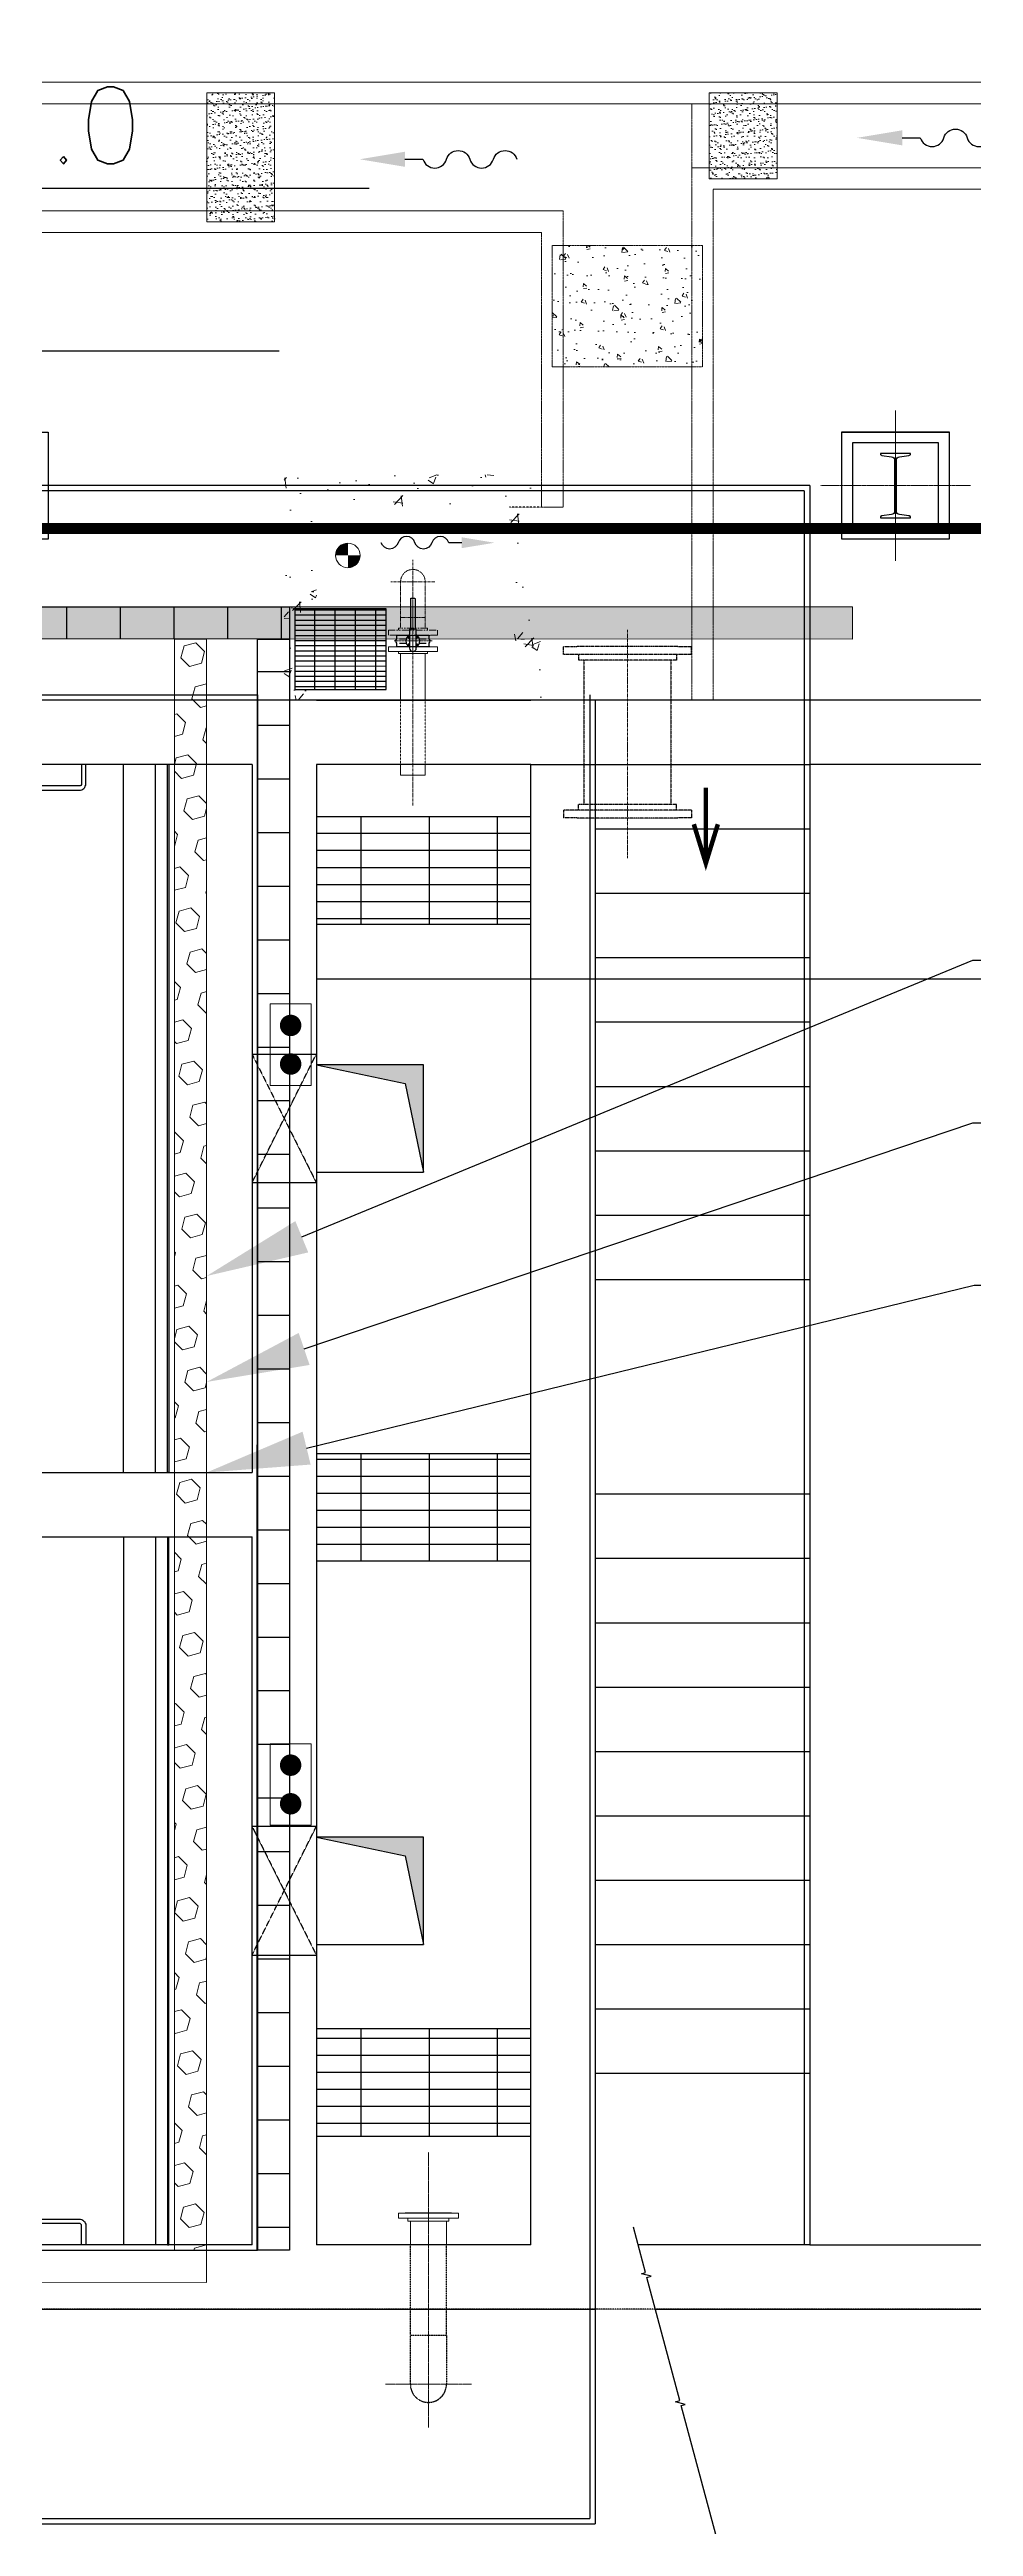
# Model space of a CAD drawing. Header units: inches. Extents: x 8618018 to 8935006, y 2431589 to 2567223.
# Drawn here: x 8694342 to 8698650, y 2495427 to 2506973 of the extents above; entities that cross this region are included whole.
import ezdxf
from ezdxf import colors
from ezdxf.entities.mleader import LeaderData, LeaderLine
from ezdxf.math import Vec2, Vec3

# ---------------------------------------------------------------- set-up
doc = ezdxf.new("R2010")
doc.units = ezdxf.units.IN
doc.header["$MEASUREMENT"] = 0
for name, pattern in [('CENTER', [2, 1.25, -0.25, 0.25, -0.25]), ('HIDDEN', [0.375, 0.25, -0.125]), ('PHANTOM', [2.5, 1.25, -0.25, 0.25, -0.25, 0.25, -0.25]), ('PHANTOM2', [1.25, 0.625, -0.125, 0.125, -0.125, 0.125, -0.125])]:
    doc.linetypes.add(name, pattern=pattern)
for name, color, linetype in [('CCT', 4, 'Continuous'), ('Civil', 252, 'Continuous'), ('EQUIPEMENTS', 252, 'Continuous'), ('EXISTING', 252, 'Continuous'), ('GRATING', 252, 'Continuous'), ('HIDDEN', 252, 'HIDDEN'), ('LAY-ROAD CARREGE WAY', 252, 'Continuous'), ('LCS', 4, 'Continuous'), ('MOTOR LOCATION', 3, 'Continuous'), ('shed', 252, 'PHANTOM2'), ('SKID', 252, 'Continuous'), ('STR', 252, 'Continuous'), ('T', 3, 'Continuous'), ('valve', 252, 'Continuous')]:
    doc.layers.add(name, color=color, linetype=linetype)
for name, color, linetype, lineweight in [('CL', 252, 'CENTER', 5), ('DIM', 252, 'Continuous', 13), ('ICT', 6, 'Continuous', 13), ('IP', 252, 'Continuous', 0), ('PCT', 2, 'Continuous', 15), ('PIPE', 252, 'PHANTOM', 5), ('PUDDLE', 252, 'Continuous', 5), ('PUDDLE HID', 252, 'HIDDEN', 13), ('ref piping', 252, 'PHANTOM', 0), ('Rev', 252, 'Continuous', 0), ('TRENCH', 252, 'Continuous', 13)]:
    doc.layers.add(name, color=color, linetype=linetype, lineweight=lineweight)
doc.styles.add('r-30', font='romans.shx')
doc.styles.add('Roman', font='romans')
doc.styles.get("Standard").update_dxf_attribs({"font": 'arial.ttf'})
pattern_1 = [(270, (-11133577.4, -42298019.78), (250, -1e-13), [])]
pattern_2 = [(360, (53497705.72, -17324426.95), (1e-13, 250), [])]
pattern_3 = [(0, (-8628274.61, -2472997.03), (0, 79.375), []), (90, (-8628274.6, -2472997.03), (-317.5, 2e-14), [])]
pattern_4 = [(37.5, (185913.552, -2918.768), (-1.259867, 38.536475), [0, -30.4, 0, -34, 0, -32.5]), (7.5, (185913.55, -2918.77), (35.395534, 56.442921), [0, -16.4, 0, -27.4, 0, -10.5]), (327.5, (185888.952, -2918.768), (62.282837, 0.113181), [0, -10, 0, -36, 0, -47]), (317.5, (185888.95, -2918.77), (60.122532, 17.553511), [0, -5, 0, -23.6, 0, -27])]

# ---------------------------------------------------------------- blocks, each defined once
blk = doc.blocks.new('6SORF')
for p, q in [((-1, 5.5), (-1, -5.5)), ((-0.0625, 5.5), (-1, 5.5)), ((-0.0625, 5.5), (-0.0625, -5.5)), ((-1, 3.78), (-1.56, 3.78)), ((-1.56, 3.78), (-1.56, -3.78)), ((-0.0625, 4.25), (0, 4.25)), ((0, 4.25), (0, -4.25)), ((-1, -3.78), (-1.56, -3.78)), ((-0.0625, -4.25), (0, -4.25)), ((-0.0625, -5.5), (-1, -5.5))]:
    blk.add_line(p, q)
blk = doc.blocks.new('AR1')
at = {"color": 252, "const_width": 26.3}
for points in [[(227, 70), (0, 0), (227, -70)], [(0, 0), (440, 0)]]:
    blk.add_lwpolyline(points, dxfattribs=at)
blk = doc.blocks.new('COL')
at = {"layer": 'Civil'}
blk.add_lwpolyline([(-250, -250), (250, -250), (250, 250), (-250, 250)], close=True, dxfattribs=at)
at = {"layer": 'CL', "ltscale": 0.25}
for p, q in [((0, -350), (0, 350)), ((-350, 0), (350, 0))]:
    blk.add_line(p, q, dxfattribs=at)
at = {"layer": 'STR'}
blk.add_lwpolyline([(-200, 200), (200, 200), (200, -200), (-200, -200)], close=True, dxfattribs=at)
blk.add_lwpolyline([(-70, 150), (70, 150), (70, 148, -0.414214), (63, 141), (18, 134, 0.414214), (4, 120), (4, -120, 0.414214), (18, -134), (63, -141, -0.414214), (70, -148), (70, -150), (-70, -150), (-70, -148, -0.414214), (-63, -141), (-18, -134, 0.414214), (-4, -120), (-4, 120, 0.414214), (-18, 134), (-63, 141, -0.414214), (-70, 148)], format="xyb", close=True, dxfattribs=at)
blk = doc.blocks.new('A$Cdeb9dded')
at = {"layer": 'shed', "ltscale": 0.2, "xscale": -1, "rotation": 180}
for p in [(-7200, -2350), (-3000, -2350)]:
    blk.add_blockref('COL', p, dxfattribs=at)
blk = doc.blocks.new('FLOW')
at = {"layer": 'Civil'}
blk.add_lwpolyline([(0, 125), (0, 175, -0.747781), (0, 239.8, 0.747781), (0, 304.6, -0.747781), (0, 369.4, 0.747781), (0, 434.2)], format="xyb", dxfattribs=at)
blk.add_solid([(20.8, 125), (-20.8, 125), (0, 0)], dxfattribs=at)
blk = doc.blocks.new('Bfm100v2')
for p, q in [((-10, 62), (-10, 31)), ((10, 62), (10, 31)), ((-10, -31), (-10, -62)), ((10, -31), (10, -62))]:
    blk.add_line(p, q)
blk.add_lwpolyline([(52, 16), (-33, 16, 1), (-33, -16), (52, -16, 0.414214), (55, -13), (55, 13, 0.414214)], format="xyb", close=True)
for points in [[(26, 19), (26, 76), (10, 76, 0.5), (-10, 76), (-26, 76), (-26, 19)], [(55, 10), (197, 10, -0.414214), (200, 7), (200, -7, -0.414214), (197, -10), (55, -10)], [(-26, -19), (-26, -76), (-10, -76, 0.5)], [(-10, -76, 0.5), (10, -76), (26, -76), (26, -19)]]:
    blk.add_lwpolyline(points, format="xyb")
for centre, radius, start, end in [((0, 0), 32.5, 29.817, 150.183), ((-18, 18), 3.55, 334.6902, 205.3098), ((18, 18), 3.55, 334.6902, 205.3098), ((0, 0), 32.5, 209.817, 330.183), ((-18, -18), 3.55, 154.6902, 25.3098), ((18, -18), 3.55, 154.6902, 25.3098)]:
    blk.add_arc(centre, radius, start, end)
at = {"layer": 'CL', "linetype": 'CENTER'}
for p, q in [((-55, 0), (223, 0)), ((-13, 13), (-23, 23)), ((-13, 22), (-22, 13)), ((-10, 0), (10, 0)), ((0, -90), (0, 88)), ((13, 13), (23, 23)), ((22, 13), (13, 22)), ((-13, -13), (-23, -23)), ((-22, -13), (-13, -22)), ((13, -13), (23, -23)), ((13, -22), (22, -13))]:
    blk.add_line(p, q, dxfattribs=at)
blk = doc.blocks.new('4SORF')
for p, q in [((-0.94, 2.655), (-1.31, 2.655)), ((-1.31, -2.655), (-1.31, 2.655)), ((-0.94, 4.5), (-0.94, -4.5)), ((-0.0625, 4.5), (-0.94, 4.5)), ((-0.0625, -4.5), (-0.0625, 4.5)), ((-0.0625, 3.09375), (0, 3.09375)), ((0, -3.09375), (0, 3.09375)), ((-0.94, -2.655), (-1.31, -2.655)), ((-0.94, -4.5), (-0.0625, -4.5)), ((-0.0625, -3.09375), (0, -3.09375))]:
    blk.add_line(p, q)
blk = doc.blocks.new('LVL1')
at = {"layer": 'DIM', "lineweight": 0}
h = blk.add_hatch(color=256, dxfattribs=at)
h.paths.add_polyline_path([(-351.5625, 0, 0.4142135624), (0, -351.5625), (0, 0)])
h.paths.add_polyline_path([(0, 351.5625), (0, 0), (351.5625, 0, 0.4142135624)])
at = {"layer": 'DIM'}
blk.add_circle((0, 0), 351.5625, dxfattribs=at)
blk = doc.blocks.new('GA CRM')
at = {"layer": 'Civil', "lineweight": 0}
h = blk.add_hatch(dxfattribs=at)
h.set_pattern_fill('AR-CONC', color=256, scale=2)
h.set_pattern_definition([(50, (-8628274.6, -2198212.82), (364.369338, -31.878171), [38.1, -419.1]), (355, (-8628274.6, -2198212.8), (-70.486843, 382.11369), [30.48, -335.281168]), (100.4514447, (-8628244.25, -2198215.47), (293.882494, 350.235504), [32.380018, -356.180489]), (46.1842, (-8628274.6, -2198111.2), (542.158082, -84.084656), [57.15, -628.65]), (96.6355576, (-8628229.43, -2198118.2), (474.808268, 494.85225), [48.570046, -534.271216]), (351.184151, (-8628274.6, -2198111.2), (474.808268, 494.85225), [45.719934, -502.919464]), (21, (-8628223.8, -2198136.62), (303.228783, -204.530396), [38.1, -419.1]), (326, (-8628223.8, -2198136.6), (123.604057, 368.375932), [30.48, -335.28]), (71.451445, (-8628198.54, -2198153.66), (426.832839, 163.845538), [32.380018, -356.179875]), (37.5, (-8628274.61, -2198212.82), (6.1772065, 169.1100777), [0, -331.216, 0, -340.36, 0, -336.55]), (7.5, (-8628274.61, -2198212.82), (133.639325, 200.3611496), [0, -194.056, 0, -323.596, 0, -128.27]), (327.5, (-8628387.9, -2198212.82), (271.1811903, -11.457488), [0, -127, 0, -396.24, 0, -525.78]), (317.5, (-8628438.7, -2198212.82), (296.258363, 50.852982), [0, -165.1, 0, -263.144, 0, -373.38])])
h.paths.add_polyline_path([(68405, 32600), (68555, 32600), (68555, 33650), (67355, 33650), (67355, 32600), (67505, 32600), (67505, 33500), (68405, 33500)])
at = {"layer": 'GRATING'}
h = blk.add_hatch(dxfattribs=at)
h.set_pattern_fill('GRATE', color=256, scale=100)
h.set_pattern_definition([(0, (-8628274.61, -2472699.47), (0, 79.375), []), (90, (-8628274.6, -2472699.47), (-317.5, 2e-14), [])])
h.paths.add_polyline_path([(67505, 31556.3), (68505, 31556.3), (68505, 32056.3), (67505, 32056.3)])
h = blk.add_hatch(dxfattribs=at)
h.set_pattern_fill('GRATE', color=256, scale=100)
h.set_pattern_definition(pattern_3)
h.paths.add_polyline_path([(67505, 28587.6), (68505, 28587.6), (68505, 29087.6), (67505, 29087.6)])
h = blk.add_hatch(dxfattribs=at)
h.set_pattern_fill('GRATE', color=256, scale=100)
h.set_pattern_definition(pattern_3)
h.paths.add_polyline_path([(67505, 25906.2), (68505, 25906.2), (68505, 26406.2), (67505, 26406.2)])
at = {"layer": 'ref piping', "lineweight": 0}
h = blk.add_hatch(color=256, dxfattribs=at)
h.dxf.hatch_style = 1
h.paths.add_polyline_path([(68005, 30900), (67505, 30900), (67918.7, 30813.7), (68005, 30400)])
h = blk.add_hatch(color=256, dxfattribs=at)
h.dxf.hatch_style = 1
h.paths.add_polyline_path([(68005, 27300), (67505, 27300), (67918.7, 27213.7), (68005, 26800)])
at = {"layer": 'SKID'}
h = blk.add_hatch(dxfattribs=at)
h.set_pattern_fill('GRATE', color=256, scale=30)
h.set_pattern_definition([(0, (-8613156.558, -2460283.202), (0, 23.8125), []), (90, (-8613156.56, -2460283.2), (-95.25, 6e-15), [])])
h.paths.add_polyline_path([(67405, 32650), (67829.7, 32650), (67829.7, 33025), (67405, 33025)])
at = {"layer": 'TRENCH'}
h = blk.add_hatch(dxfattribs=at)
h.set_pattern_fill('AR-SAND', color=256, scale=20)
h.set_pattern_definition(pattern_4)
h.paths.add_polyline_path([(66993.9, 35430), (67309.8, 35430), (67309.8, 34830), (66993.9, 34830)])
h = blk.add_hatch(dxfattribs=at)
h.set_pattern_fill('AR-SAND', color=256, scale=20)
h.set_pattern_definition(pattern_4)
h.paths.add_polyline_path([(69337.1, 35430), (69653, 35430), (69653, 35030), (69337.1, 35030)])
at = {"layer": 'TRENCH', "linetype": 'PHANTOM', "lineweight": 0, "ltscale": 5}
h = blk.add_hatch(dxfattribs=at)
h.set_pattern_fill('AR-CONC', color=256, angle=-90)
h.set_pattern_definition([(320, (-2424343.5, 8739803.02), (-15.9390855, -182.184669), [19.05, -209.55]), (265, (-2424343.5, 8739803.02), (191.0568452, 35.2434214), [15.24, -167.640584]), (10.4514447, (-2424344.83, 8739787.84), (175.117752, -146.941247), [16.1900088, -178.0902446]), (316.1842, (-2424292.7, 8739803.02), (-42.042328, -271.079041), [28.575, -314.325]), (6.6355576, (-2424296.2, 8739780.43), (247.4261246, -237.404134), [24.285023, -267.135608]), (261.184151, (-2424292.7, 8739803.02), (247.426125, -237.404134), [22.859967, -251.459732]), (291, (-2424305.4, 8739777.62), (-102.2651982, -151.6143913), [19.05, -209.55]), (236, (-2424305.4, 8739777.62), (184.187966, -61.8020283), [15.24, -167.64]), (341.451445, (-2424313.92, 8739764.99), (81.922769, -213.4164193), [16.1900088, -178.0899376]), (307.5, (-2424343.5, 8739803.025), (84.55503887, -3.08860325), [0, -165.608, 0, -170.18, 0, -168.275]), (277.5, (-2424343.5, 8739803.025), (100.1805748, -66.8196625), [0, -97.028, 0, -161.798, 0, -64.135]), (237.5, (-2424343.5, 8739859.67), (-5.728744, -135.59059517), [0, -63.5, 0, -198.12, 0, -262.89]), (227.5, (-2424343.5, 8739885.07), (25.426491, -148.1291814), [0, -82.55, 0, -131.572, 0, -186.69])])
h.paths.add_polyline_path([(68605, 34719.3), (68605, 34153), (69305, 34153), (69305, 34719.3)])
at = {"linetype": 'PHANTOM', "ltscale": 4}
for p, q in [((68656.6, 32813.4), (68656.6, 32848.4)), ((68720.1, 32848.4), (68656.6, 32848.4)), ((69253.5, 32813.4), (68656.6, 32813.4)), ((69190, 32850), (68720.1, 32850)), ((68720.1, 32848.4), (68720.1, 32850)), ((68726.4, 32813.4), (68726.4, 32786.5)), ((69183.6, 32813.4), (69183.6, 32786.5)), ((69190, 32848.4), (69190, 32850)), ((69253.5, 32848.4), (69190, 32848.4)), ((69253.5, 32813.4), (69253.5, 32848.4)), ((69183.6, 32786.5), (68726.4, 32786.5)), ((68751.8, 32786.5), (68751.8, 32113.5)), ((69158.2, 32786.5), (69158.2, 32113.5)), ((68726.4, 32086.6), (68726.4, 32113.5)), ((69183.6, 32113.5), (68726.4, 32113.5)), ((69183.6, 32086.6), (69183.6, 32113.5)), ((69253.5, 32086.6), (68656.6, 32086.6)), ((68656.6, 32086.6), (68656.6, 32051.6)), ((68720.1, 32051.6), (68656.6, 32051.6)), ((68720.1, 32051.6), (68720.1, 32050)), ((69190, 32050), (68720.1, 32050)), ((69253.5, 32051.6), (69190, 32051.6)), ((69190, 32051.6), (69190, 32050)), ((69253.5, 32086.6), (69253.5, 32051.6))]:
    blk.add_line(p, q, dxfattribs=at)
at = {"linetype": 'PHANTOM', "const_width": 50}
blk.add_lwpolyline([(57405, 39700), (74605, 39700), (74605, 33400), (57405, 33400)], close=True, dxfattribs=at)
at = {"layer": 'Civil'}
for p, q in [((69805, 33600), (55705, 33600)), ((69805, 33600), (69805, 25400)), ((67505, 32600), (68505, 32600)), ((68805, 32600), (68805, 25100)), ((79005, 32600), (69805, 32600)), ((67205, 32300), (60705, 32300)), ((66605, 29000), (66605, 32300)), ((66755, 29000), (66755, 32300)), ((67205, 32300), (67205, 29000)), ((67505, 32300), (67505, 25400)), ((68505, 32300), (67505, 32300)), ((68505, 25400), (68505, 32300)), ((78705, 32300), (69805, 32300)), ((68805, 32000), (69805, 32000)), ((68805, 31700), (69805, 31700)), ((68805, 31400), (69805, 31400)), ((74005, 31300), (69805, 31300)), ((68805, 31100), (69805, 31100)), ((68805, 30800), (69805, 30800)), ((68805, 30500), (69805, 30500)), ((68805, 30200), (69805, 30200)), ((68805, 29900), (69805, 29900)), ((60705, 29000), (67205, 29000)), ((68805, 28900), (69805, 28900)), ((60705, 28700), (67205, 28700)), ((66605, 28700), (66605, 25400)), ((66755, 28700), (66755, 25400)), ((67205, 25400), (67205, 28700)), ((68805, 28600), (69805, 28600)), ((68805, 28300), (69805, 28300)), ((68805, 28000), (69805, 28000)), ((68805, 27700), (69805, 27700)), ((68805, 27400), (69805, 27400)), ((68805, 27100), (69805, 27100)), ((68805, 26800), (69805, 26800)), ((68805, 26500), (69805, 26500)), ((68805, 26200), (69805, 26200)), ((67205, 25400), (60705, 25400)), ((68505, 25400), (67505, 25400)), ((69805, 25400), (78705, 25400)), ((68805, 25100), (68805, 24100)), ((38705, 24100), (68805, 24100))]:
    blk.add_line(p, q, dxfattribs=at)
for points in [[(67505, 30400), (68005, 30400), (68005, 30900), (67505, 30900)], [(68005, 30900), (67505, 30900), (67918.7, 30813.7), (68005, 30400)], [(67505, 26800), (68005, 26800), (68005, 27300), (67505, 27300)], [(68005, 27300), (67505, 27300), (67918.7, 27213.7), (68005, 26800)]]:
    blk.add_lwpolyline(points, close=True, dxfattribs=at)
blk.add_lwpolyline([(69427.2, 23824.3), (69372.9, 24027), (69392.5, 24032.2), (69347.4, 24044.3), (69366.9, 24049.5), (69205.6, 24651.4), (69225.2, 24656.7), (69180, 24668.8), (69199.5, 24674), (69045.6, 25248.4), (69065.3, 25253.6), (69020.1, 25265.7), (69039.6, 25270.9), (68983.1, 25481.8)], dxfattribs=at)
at = {"layer": 'CL', "ltscale": 10}
for p, q in [((67955, 32109.1), (67955, 33254.2)), ((68057.1, 33152.1), (67852.9, 33152.1)), ((68955, 32927.9), (68955, 31862.8))]:
    blk.add_line(p, q, dxfattribs=at)
at = {"layer": 'CL', "ltscale": 0.25}
for p, q in [((68027.3, 25831.6), (68027.3, 24549.2)), ((67826.6, 24751.4), (68228.3, 24751.4))]:
    blk.add_line(p, q, dxfattribs=at)
at = {"layer": 'EQUIPEMENTS', "ltscale": 0.1}
for points in [[(66180, 32300), (66180, 32210, 0.4142136), (66210, 32180), (66400, 32180, 0.4142136), (66430, 32210), (66430, 32300), (66410, 32300), (66410, 32210, -0.4142136), (66400, 32200), (66210, 32200, -0.4142136), (66200, 32210), (66200, 32300), (66180, 32300)], [(66180, 25400), (66180, 25490, -0.4142136), (66210, 25520), (66400, 25520, -0.4142136), (66430, 25490), (66430, 25400), (66410, 25400), (66410, 25490, 0.4142136), (66400, 25500), (66210, 25500, 0.4142136), (66200, 25490), (66200, 25400), (66180, 25400)]]:
    blk.add_lwpolyline(points, format="xyb", dxfattribs=at)
at = {"layer": 'GRATING'}
for points in [[(67505, 31556.3), (68505, 31556.3), (68505, 32056.3), (67505, 32056.3)], [(67505, 28587.6), (68505, 28587.6), (68505, 29087.6), (67505, 29087.6)], [(67505, 25906.2), (68505, 25906.2), (68505, 26406.2), (67505, 26406.2)]]:
    blk.add_lwpolyline(points, close=True, dxfattribs=at)
at = {"layer": 'HIDDEN', "ltscale": 0.5}
blk.add_line((68555, 33500), (68405, 33500), dxfattribs=at)
at = {"layer": 'HIDDEN', "ltscale": 0.75}
for p, q in [((68805, 32600), (56805, 32600)), ((69805, 32600), (68805, 32600)), ((68505, 32300), (69805, 32300)), ((69805, 31300), (67505, 31300)), ((67205, 30950), (67505, 30950)), ((67205, 30350), (67505, 30950)), ((67205, 30950), (67505, 30350)), ((67505, 30350), (67205, 30350)), ((67505, 27350), (67205, 27350)), ((67205, 27350), (67505, 26750)), ((67205, 26750), (67505, 27350)), ((67205, 26750), (67505, 26750)), ((69805, 25400), (69005, 25400)), ((56805, 25100), (68805, 25100)), ((69085.4, 25100), (72205, 25100))]:
    blk.add_line(p, q, dxfattribs=at)
at = {"layer": 'HIDDEN'}
for p, q in [((67943.1, 24978.6), (67943.1, 25400)), ((68111.4, 24978.6), (68111.4, 25400)), ((72205, 25100), (39005, 25100))]:
    blk.add_line(p, q, dxfattribs=at)
blk.add_lwpolyline([(68111.4, 24978.6), (68111.4, 24750, -1.0000051), (67943.1, 24750), (67943.1, 24978.6)], format="xyb", close=True, dxfattribs=at)
at = {"layer": 'IP'}
for p, q in [((67943.1, 25400), (67943.1, 25510.4)), ((68111.4, 25400), (68111.4, 25510.4))]:
    blk.add_line(p, q, dxfattribs=at)
at = {"layer": 'LAY-ROAD CARREGE WAY', "color": 252}
for p, q in [((69780, 33575), (55730, 33575)), ((69780, 33575), (69780, 25400)), ((59155, 32625), (67230, 32625)), ((67230, 32625), (67230, 25375)), ((68780, 32625), (68780, 24125)), ((56830, 25375), (67230, 25375)), ((38729.3, 24125), (68780, 24125))]:
    blk.add_line(p, q, dxfattribs=at)
at = {"layer": 'PIPE', "ltscale": 0.25}
for p, q in [((67897.9, 32935.4), (67897.9, 33152.1)), ((68012.2, 32935.4), (68012.2, 33152.1)), ((67897.9, 32985.4), (68012.2, 32985.4))]:
    blk.add_line(p, q, dxfattribs=at)
blk.add_arc((67955, 33152.1), 57.2, 0, 180, dxfattribs=at)
at = {"layer": 'PUDDLE'}
for p, q in [((67897.8, 32600), (67897.8, 32816.8)), ((68012.1, 32600), (68012.1, 32816.8)), ((67897.8, 32250), (67897.8, 32300)), ((68012.1, 32250), (67897.8, 32250)), ((68012.1, 32250), (68012.1, 32300))]:
    blk.add_line(p, q, dxfattribs=at)
at = {"layer": 'PUDDLE HID', "ltscale": 0.5}
for p, q in [((67897.8, 32300), (67897.8, 32600)), ((68012.1, 32300), (68012.1, 32600))]:
    blk.add_line(p, q, dxfattribs=at)
at = {"layer": 'SKID'}
blk.add_lwpolyline([(67405, 32650), (67829.7, 32650), (67829.7, 33025), (67405, 33025)], close=True, dxfattribs=at)
at = {"layer": 'STR'}
for points in [[(66817, 32300), (66817, 29000), (66811, 29000), (66811, 32300)], [(66811, 28700), (66811, 25400), (66817, 25400), (66817, 28700)]]:
    blk.add_lwpolyline(points, dxfattribs=at)
at = {"layer": 'TRENCH'}
for p, q in [((56505, 35480), (73917.5, 35480)), ((56405, 35380), (73817.5, 35380)), ((69255, 35081), (73817.5, 35081)), ((56605, 34880), (68655, 34880)), ((69355, 34981), (73917.5, 34981)), ((56705, 34780), (68555, 34780))]:
    blk.add_line(p, q, dxfattribs=at)
at = {"layer": 'TRENCH', "linetype": 'PHANTOM', "lineweight": 0, "ltscale": 5}
for p, q in [((69255, 32600), (69255, 35380)), ((68655, 33500), (68655, 34880)), ((69355, 32600), (69355, 34980)), ((68555, 33500), (68555, 34780)), ((68555, 33500), (68655, 33500))]:
    blk.add_line(p, q, dxfattribs=at)
at = {"layer": 'TRENCH'}
for points in [[(66993.9, 35430), (67309.8, 35430), (67309.8, 34830), (66993.9, 34830)], [(69337.1, 35430), (69653, 35430), (69653, 35030), (69337.1, 35030)]]:
    blk.add_lwpolyline(points, close=True, dxfattribs=at)
at = {"layer": 'TRENCH', "linetype": 'PHANTOM', "lineweight": 0, "ltscale": 5}
blk.add_lwpolyline([(68605, 34719.3), (68605, 34153), (69305, 34153), (69305, 34719.3)], close=True, dxfattribs=at)
at = {"layer": 'DIM', "color": 7, "xscale": -0.8, "yscale": 0.8, "zscale": 0.8, "rotation": 270}
blk.add_blockref('AR1', (69320.8, 31840.1), dxfattribs=at)
at = {"layer": 'EXISTING'}
for p, xscale, yscale, zscale, rotation in [((70025.4, 35221), -1.6875, 1.6875, 1.6875, 269.9999999999606), ((67706.7, 35121), -1.6875, 1.6875, 1.6875, 269.9999999999606), ((68334.9, 33333.7), -1.215000000000001, 1.215, 1.215, 89.99999999994293)]:
    blk.add_blockref('FLOW', p, dxfattribs=dict(at, xscale=xscale, yscale=yscale, zscale=zscale, rotation=rotation))
at = {"layer": 'IP', "xscale": 25.4, "yscale": 25.4, "zscale": 25.4, "rotation": 90}
blk.add_blockref('6SORF', (68027.3, 25550), dxfattribs=at)
at = {"layer": 'PIPE', "ltscale": 0.25, "xscale": -25.4, "yscale": 25.4, "zscale": 25.4, "rotation": 90}
blk.add_blockref('4SORF', (67955, 32902.1), dxfattribs=at)
at = {"layer": 'PUDDLE', "xscale": -0.1629618041234669, "yscale": 0.1629618041234669, "zscale": 0.1629618041234669}
blk.add_blockref('LVL1', (67651.8, 33274.8), dxfattribs=at)
at = {"layer": 'PUDDLE', "xscale": 25.4, "yscale": 25.4, "zscale": 25.4, "rotation": 89.99999999999999}
blk.add_blockref('4SORF', (67955, 32850), dxfattribs=at)
at = {"layer": 'Rev'}
blk.add_blockref('A$Cdeb9dded', (73205, 35949.8), dxfattribs=at)
at = {"layer": 'shed', "ltscale": 0.2, "xscale": -1, "rotation": 180}
blk.add_blockref('COL', (70205, 33600), dxfattribs=at)
at = {"layer": 'valve', "rotation": 89.99999999999999}
blk.add_blockref('Bfm100v2', (67955, 32876), dxfattribs=at)
blk = doc.blocks.new('LCS')
at = {"layer": 'T', "color": 4, "lineweight": 0}
blk.add_lwpolyline([(-590, 295), (-210, 295), (-210, 105), (-590, 105)], close=True, dxfattribs=at)
at = {"layer": 'T', "color": 4, "const_width": 50}
for points in [[(-515, 200, 1), (-465, 200, 1)], [(-335, 200, 1), (-285, 200, 1)]]:
    blk.add_lwpolyline(points, format="xyb", close=True, dxfattribs=at)
at = {"layer": 'MOTOR LOCATION', "color": 4, "style": 'Roman'}
blk.add_attdef('XXX', (246, 103), '', height=240, dxfattribs=at)

msp = doc.modelspace()

# ---------------------------------------------------------------- block references
at = {"color": 252}
msp.add_blockref('GA CRM', (8628081, 2471340), dxfattribs=at)

# ---------------------------------------------------------------- next in the draw order: hatches: boundary and pattern name
at = {"layer": 'CCT'}
h = msp.add_hatch(dxfattribs=at)
h.set_pattern_fill('ANSI31', color=256, scale=2000, angle=585, style=0)
h.set_pattern_definition(pattern_1)
h.paths.add_polyline_path([(8695461, 2504224.9), (8695461, 2504374.9), (8684461, 2504375.5), (8684461, 2504225.5)])
h = msp.add_hatch(dxfattribs=at)
h.set_pattern_fill('ANSI31', color=256, scale=2000, angle=675, style=0)
h.set_pattern_definition(pattern_2)
h.paths.add_polyline_path([(8695461, 2504224.9), (8695311, 2504224.9), (8695310.5, 2496715), (8695460.5, 2496715)])
at = {"layer": 'ICT', "transparency": 33554661}
h = msp.add_hatch(dxfattribs=at)
h.set_pattern_fill('HEX', color=256, scale=450, angle=100, style=0)
h.paths.add_polyline_path([(8698086, 2504375.5), (8684461, 2504375.5), (8684461, 2504225.5), (8698086, 2504225.5)])
at = {"layer": 'ICT'}
h = msp.add_hatch(dxfattribs=at)
h.set_pattern_fill('HEX', color=256, scale=18, angle=135, style=0)
h.set_pattern_definition([(135, (11199299.44, -5977289.14), (-69.9941694, -69.9941694), [57.15, -114.3]), (255, (11199299.44, -5977289.14), (95.6138135, -25.6196441), [57.15, -114.3]), (195, (11199259.03, -5977248.73), (25.6196441, -95.6138135), [57.15, -114.3])])
h.paths.add_polyline_path([(8694924, 2496715), (8695074, 2496715), (8695074, 2504225), (8694924, 2504225)])
at = {"layer": 'PCT'}
h = msp.add_hatch(dxfattribs=at)
h.set_pattern_fill('ANSI31', color=256, scale=2000, angle=585, style=0)
h.set_pattern_definition(pattern_1)
h.paths.add_polyline_path([(8695461, 2504224.9), (8695461, 2504374.9), (8684461, 2504375.5), (8684461, 2504225.5)])
h = msp.add_hatch(dxfattribs=at)
h.set_pattern_fill('ANSI31', color=256, scale=2000, angle=675, style=0)
h.set_pattern_definition(pattern_2)
h.paths.add_polyline_path([(8695461, 2504224.9), (8695311, 2504224.9), (8695310.5, 2496715), (8695460.5, 2496715)])

# ---------------------------------------------------------------- next in the draw order: linework, layer by layer
at = {"layer": 'CCT'}
for points in [[(8684461, 2504375.5), (8695461, 2504374.9), (8695461, 2504224.9), (8684461, 2504225.5)], [(8695310.5, 2496715), (8695311, 2504224.9), (8695461, 2504224.9), (8695460.5, 2496715)]]:
    msp.add_lwpolyline(points, close=True, dxfattribs=at)
at = {"layer": 'ICT'}
for points in [[(8684461, 2504375.5), (8698086, 2504374.9), (8698086, 2504224.9), (8684461, 2504225.5)], [(8694924, 2496715), (8694924.5, 2504225), (8695074.5, 2504225), (8695074, 2496715)], [(8695074, 2496565), (8693820.2, 2496565.5), (8693820.2, 2496715.5), (8695074, 2496715)]]:
    msp.add_lwpolyline(points, close=True, dxfattribs=at)
at = {"layer": 'PCT'}
for points in [[(8684461, 2504375.5), (8695461, 2504374.9), (8695461, 2504224.9), (8684461, 2504225.5)], [(8695310.5, 2496715), (8695311, 2504224.9), (8695461, 2504224.9), (8695460.5, 2496715)]]:
    msp.add_lwpolyline(points, close=True, dxfattribs=at)

# ---------------------------------------------------------------- next in the draw order: block references
at = {"layer": 'LCS', "rotation": 270}
for p in [(8695266, 2501933.9, 58979), (8695266, 2498485.9, 58979)]:
    msp.add_blockref('LCS', p, dxfattribs=at)

# ---------------------------------------------------------------- next in the draw order: texts
at = {"layer": 'CCT', "lineweight": 0, "style": 'r-30', "width": 0.95}
msp.add_text('300W (CONTROL TRAY) EL.63360.0', height=360, dxfattribs=at).set_placement((8686711.3, 2506439.3, 7612.9))

# ---------------------------------------------------------------- next in the draw order: leaders
at = {"layer": 'CCT', "lineweight": 0}
ml = msp.add_multileader_mtext('Standard', dxfattribs=at)
ml.set_content('', color=256)
ml.set_leader_properties()
ml.build(insert=Vec2(0, 0))
ml.multileader.update_dxf_attribs({"text_right_attachment_type": 6, "dogleg_length": 1700, "arrow_head_size": 480})
ctx = ml.context
ctx.base_point, ctx.char_height, ctx.arrow_head_size, ctx.landing_gap_size, ctx.plane_origin = Vec3(8695832.5, 2506326.3, 7612.9), 0.432, 480, 0.216, Vec3(8685183.3, 2503549.3, 7612.9)
ctx.right_attachment, ctx.text_align_type = 6, 2
notes = []
notes.append((ctx, [(0, (1, 1, 0), (8686782.9, 2506326.3, 7612.9), (1, 0), 9049.6, [(0, [(8684461, 2505367.2, 7612.9)], 0, [])])]))
ctx.mtext.insert, ctx.mtext.text_direction, ctx.mtext.rotation, ctx.mtext.alignment, ctx.mtext.flow_direction = Vec3(8695832.8, 2506326.1, 7612.9), Vec3(-1, 0), 3.1415927, 3, 5
ml = msp.add_multileader_mtext('Standard', dxfattribs=at)
ml.set_content('', color=256)
ml.set_leader_properties()
ml.build(insert=Vec2(0, 0))
ml.multileader.update_dxf_attribs({"text_right_attachment_type": 6, "dogleg_length": 1700, "arrow_head_size": 480})
ctx = ml.context
ctx.base_point, ctx.char_height, ctx.arrow_head_size, ctx.landing_gap_size, ctx.plane_origin = Vec3(8707785.4, 2501970.6, 7612.9), 0.432, 480, 0.216, Vec3(8697047.3, 2499193.7, 7612.9)
ctx.right_attachment, ctx.text_align_type = 6, 2
notes.append((ctx, [(0, (1, 1, 0), (8698646.9, 2501970.6, 7612.9), (1, 0), 9138.5, [(0, [(8695074.3, 2500762.2, 7612.9)], 0, [])])]))
ctx.mtext.insert, ctx.mtext.text_direction, ctx.mtext.rotation, ctx.mtext.alignment, ctx.mtext.flow_direction = Vec3(8707785.6, 2501970.4, 7612.9), Vec3(-1, 0), 3.1415927, 3, 5
at = {"layer": 'ICT', "color": 6, "lineweight": 0}
ml = msp.add_multileader_mtext('Standard', dxfattribs=at)
ml.set_content('', color=6)
ml.set_leader_properties()
ml.build(insert=Vec2(0, 0))
ml.multileader.update_dxf_attribs({"text_right_attachment_type": 6, "dogleg_length": 8349.3, "arrow_head_size": 480})
ctx = ml.context
ctx.base_point, ctx.char_height, ctx.arrow_head_size, ctx.landing_gap_size, ctx.plane_origin = Vec3(8696692.4, 2507084.2, 7612.9), 0.432, 480, 0.216, Vec3(8685183.3, 2504307.3, 7612.9)
ctx.right_attachment, ctx.text_align_type = 6, 2
notes.append((ctx, [(0, (1, 1, 0), (8686990.8, 2507084.2, 7612.9), (1, 0), 9701.6, [(0, [(8684461, 2506004.6, 7612.9)], 0, [])])]))
ctx.mtext.insert, ctx.mtext.text_direction, ctx.mtext.rotation, ctx.mtext.alignment, ctx.mtext.flow_direction = Vec3(8696692.6, 2507084, 7612.9), Vec3(-1, 0), 3.1415927, 3, 5
ml = msp.add_multileader_mtext('Standard', dxfattribs=at)
ml.set_content('', color=6)
ml.set_leader_properties()
ml.build(insert=Vec2(0, 0))
ml.multileader.update_dxf_attribs({"text_right_attachment_type": 6, "dogleg_length": 10007, "arrow_head_size": 480})
ctx = ml.context
ctx.base_point, ctx.char_height, ctx.arrow_head_size, ctx.landing_gap_size, ctx.plane_origin = Vec3(8708653.1, 2502728.5, 7612.9), 0.432, 480, 0.216, Vec3(8697047.3, 2499951.6, 7612.9)
ctx.right_attachment, ctx.text_align_type = 6, 2
notes.append((ctx, [(0, (1, 1, 0), (8698646.1, 2502728.5, 7612.9), (1, 0), 10007, [(0, [(8695074.3, 2501255.9, 7612.9)], 0, [])])]))
ctx.mtext.insert, ctx.mtext.text_direction, ctx.mtext.rotation, ctx.mtext.alignment, ctx.mtext.flow_direction = Vec3(8708653.3, 2502728.3, 7612.9), Vec3(-1, 0), 3.1415927, 3, 5
at = {"layer": 'PCT', "lineweight": 0}
ml = msp.add_multileader_mtext('Standard', dxfattribs=at)
ml.set_content('', color=256)
ml.set_leader_properties()
ml.build(insert=Vec2(0, 0))
ml.multileader.update_dxf_attribs({"text_right_attachment_type": 6, "dogleg_length": 8735, "arrow_head_size": 480})
ctx = ml.context
ctx.base_point, ctx.char_height, ctx.arrow_head_size, ctx.landing_gap_size, ctx.plane_origin = Vec3(8695407.9, 2505568.4, 7612.9), 9.6, 480, 4.8, Vec3(8685188.1, 2502791.4, 7612.9)
ctx.right_attachment = 6
notes.append((ctx, [(0, (1, 1, 0), (8686788.2, 2505568.4, 7612.9), (1, 0), 8619.8, [(0, [(8684461, 2504771.6, 7612.9)], 0, [])])]))
ctx.mtext.insert, ctx.mtext.text_direction, ctx.mtext.rotation, ctx.mtext.flow_direction = Vec3(8695412.7, 2505563.6, 7612.9), Vec3(-1, 0), 3.1415927, 5
ml = msp.add_multileader_mtext('Standard', dxfattribs=at)
ml.set_content('', color=256)
ml.set_leader_properties()
ml.build(insert=Vec2(0, 0))
ml.multileader.update_dxf_attribs({"text_right_attachment_type": 6, "dogleg_length": 8600.9, "arrow_head_size": 480})
ctx = ml.context
ctx.base_point, ctx.char_height, ctx.arrow_head_size, ctx.landing_gap_size, ctx.plane_origin = Vec3(8707253.1, 2501212.7, 7612.9), 9.6, 480, 4.8, Vec3(8697052.1, 2498435.7, 7612.9)
ctx.right_attachment = 6
notes.append((ctx, [(0, (1, 1, 0), (8698652.2, 2501212.7, 7612.9), (1, 0), 8600.9, [(0, [(8695074.2, 2500340, 7612.9)], 0, [])])]))
ctx.mtext.insert, ctx.mtext.text_direction, ctx.mtext.rotation, ctx.mtext.flow_direction = Vec3(8707257.9, 2501207.9, 7612.9), Vec3(-1, 0), 3.1415927, 5
for ctx, leaders in notes:
    for number, flags, end, landing, length, lines in leaders:
        leader = LeaderData()
        leader.index, (leader.has_last_leader_line, leader.has_dogleg_vector, leader.attachment_direction) = number, flags
        leader.last_leader_point, leader.dogleg_vector, leader.dogleg_length = Vec3(end), Vec3(landing), length
        for number, points, colour, breaks in lines:
            line = LeaderLine()
            line.index, line.vertices, line.color, line.breaks = number, Vec3.list(points), colors.encode_raw_color(colour), breaks
            leader.lines.append(line)
        ctx.leaders.append(leader)

doc.saveas('drawing.dxf')
